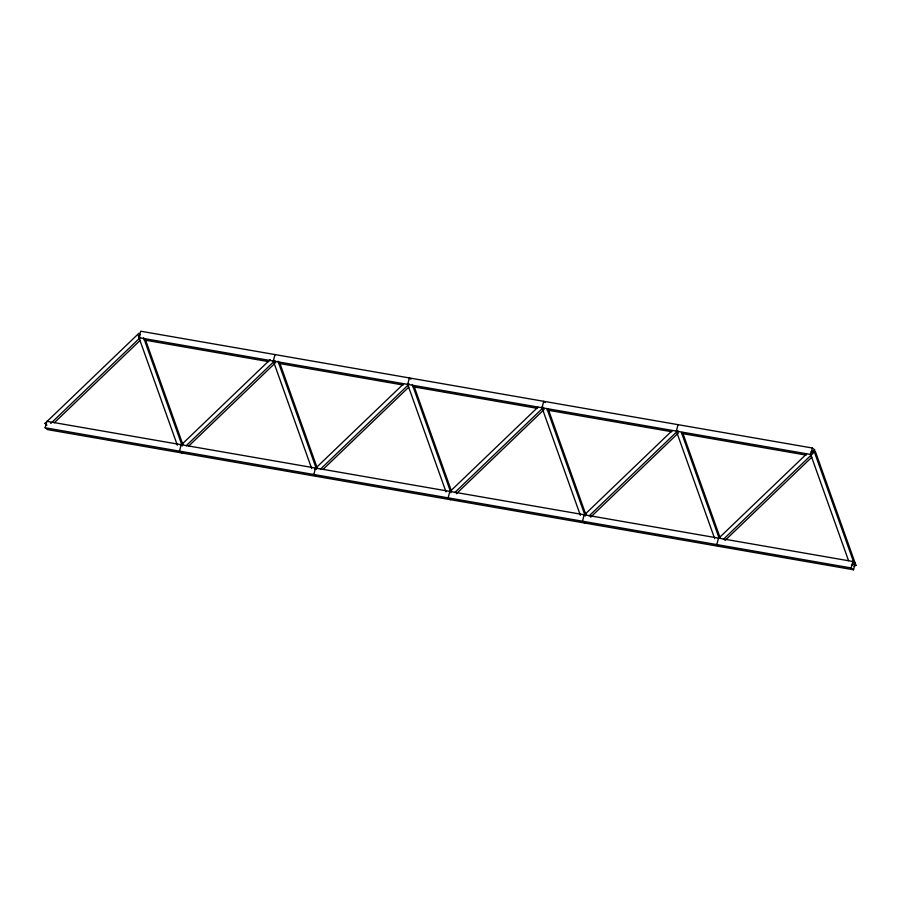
<?xml version="1.0" encoding="UTF-8"?>
<svg xmlns="http://www.w3.org/2000/svg" width="901" height="901" viewBox="0 0 901 901"><rect width="100%" height="100%" fill="white"/><g stroke="black" fill="none" stroke-linecap="round" stroke-linejoin="round"><path stroke-width="1.35" d="M45.14 427.772L46.829 421.33L852.853 561.492L855.229 563.328L853.54 569.781L47.516 429.608L45.14 427.772L851.152 567.945L853.54 569.781M181.169 444.689L179.479 451.142L181.856 452.978M275.03 354.577L273.341 361.031L275.729 362.866M315.496 468.047L313.807 474.5L316.195 476.336M407.68 384.389L409.369 377.947L410.969 379.163M449.836 491.417L448.146 497.859L450.534 499.695M542.019 407.748L543.708 401.305L545.296 402.533M584.175 514.775L582.485 521.217L584.873 523.053M676.358 431.117L678.048 424.664M718.502 538.134L716.813 544.576L719.201 546.423M812.387 448.022L810.697 454.476L139.002 337.672L140.691 331.219L812.387 448.022L814.774 449.869L814.087 452.437M851.152 567.945L852.853 561.492M46.829 425.362L45.05 423.369L138.923 333.257M50.749 423.459L140.59 337.222M54.342 422.727L140.139 340.375M180.403 445.758L270.232 359.533M186.102 445.849L274.929 360.591M188.681 446.085L274.478 363.734M314.731 469.117L403.558 383.86M320.429 469.207L409.268 383.95M323.009 469.455L408.817 387.092M450.083 491.518L537.897 407.218M454.768 492.577L543.596 407.308M456.345 493.782L544.159 409.482M584.422 514.876L672.236 430.577M589.119 515.935L677.935 430.667M590.684 517.14L678.498 432.852M718.75 538.235L806.575 453.946M723.447 539.294L813.288 453.068L811.497 451.063M725.012 540.499L811.824 457.179M140.252 334.755L138.281 335.679L177.339 445.195M810.956 452.02L813.918 450.646L815.484 451.851L855.95 565.321L853.979 566.245M851.422 565.49L854.385 564.116L855.95 565.321M144.16 339.981L268.802 361.661M278.499 363.351L403.141 385.02M412.838 386.709L537.469 408.378M547.166 410.068L671.808 431.748M681.505 433.426L806.147 455.106M45.05 423.369L46.615 424.574M813.918 450.646L854.385 564.116M810.45 453.811L848.551 560.681M682.564 432.446L720.203 537.998M681.46 432.559L719.099 538.111M676.572 431.759L714.684 538.64M548.225 409.088L585.864 514.64M547.121 409.2L585.245 516.07M541.771 407.083L580.357 515.271M413.886 385.729L451.525 491.282M412.32 384.513L450.905 492.712M407.432 383.725L446.018 491.912M279.547 362.36L317.186 467.912M277.981 361.155L316.566 469.342M273.093 360.366L311.678 468.554M145.207 339.001L182.858 444.553M143.642 337.796L182.227 445.984"/></g></svg>
